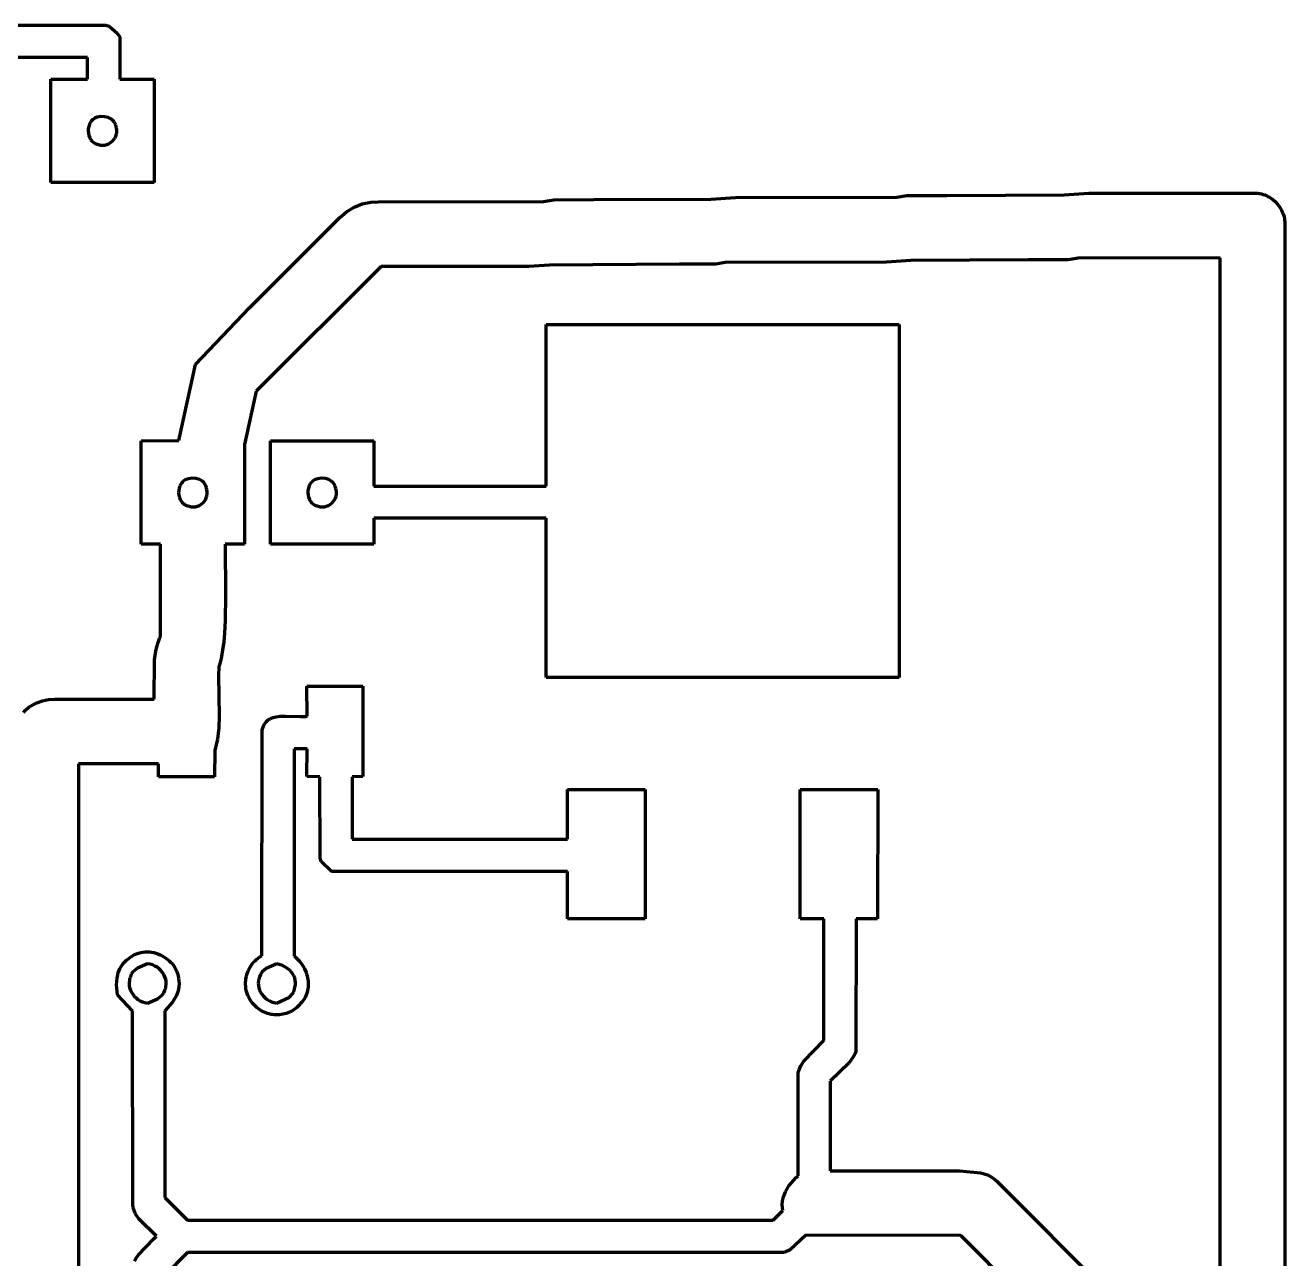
# Model space of a CAD drawing. Header units: millimetres. Extents: x 0.4 to 15.5, y 0.2 to 12.3.
# Drawn here: x 11.431 to 15.494, y 7.876 to 11.854 of the extents above; entities that cross this region are included whole.
import ezdxf

# ---------------------------------------------------------------- set-up
doc = ezdxf.new("R2010")
doc.units = ezdxf.units.MM
doc.layers.add('color#000000ff', color=7, linetype='CONTINUOUS', lineweight=100)

msp = doc.modelspace()

# ---------------------------------------------------------------- linework, layer by layer
at = {"layer": 'color#000000ff'}
for p, q in [((10.5137, 11.8543), (11.6809, 11.854)), ((11.6809, 11.854), (11.6911, 11.854)), ((11.6911, 11.854), (11.7026, 11.8507)), ((11.7026, 11.8507), (11.7281, 11.829)), ((11.7281, 11.829), (11.7367, 11.8172)), ((11.7367, 11.8172), (11.7361, 11.6806)), ((11.632, 11.75), (10.5175, 11.75)), ((11.632, 11.6806), (11.632, 11.75)), ((11.5139, 11.6805), (11.632, 11.6806)), ((11.5139, 11.3472), (11.5139, 11.6805)), ((11.7361, 11.6806), (11.8472, 11.6805)), ((11.8472, 11.6805), (11.8472, 11.3472)), ((11.6423, 11.5415), (11.6387, 11.535)), ((11.6444, 11.5445), (11.6423, 11.5415)), ((11.6468, 11.5473), (11.6444, 11.5445)), ((11.6495, 11.5499), (11.6468, 11.5473)), ((11.6525, 11.5522), (11.6495, 11.5499)), ((11.6557, 11.5543), (11.6525, 11.5522)), ((11.6639, 11.5576), (11.6557, 11.5543)), ((11.6756, 11.5597), (11.6639, 11.5576)), ((11.6877, 11.5593), (11.6756, 11.5597)), ((11.6993, 11.5564), (11.6877, 11.5593)), ((11.7072, 11.5526), (11.6993, 11.5564)), ((11.714, 11.5473), (11.7072, 11.5526)), ((11.7179, 11.543), (11.714, 11.5473)), ((11.721, 11.5381), (11.7179, 11.543)), ((11.7234, 11.5326), (11.721, 11.5381)), ((11.6349, 11.5206), (11.6345, 11.5131)), ((11.6345, 11.5131), (11.6352, 11.5056)), ((11.6363, 11.528), (11.6349, 11.5206)), ((11.6352, 11.5056), (11.6368, 11.4983)), ((11.6387, 11.535), (11.6363, 11.528)), ((11.6368, 11.4983), (11.6395, 11.4914)), ((11.7206, 11.49), (11.7236, 11.496)), ((11.7248, 11.5264), (11.7234, 11.5326)), ((11.7236, 11.496), (11.7258, 11.5024)), ((11.7259, 11.5229), (11.7248, 11.5264)), ((11.7258, 11.5024), (11.7269, 11.509)), ((11.727, 11.5159), (11.7259, 11.5229)), ((11.7269, 11.509), (11.727, 11.5159)), ((11.6395, 11.4914), (11.6432, 11.4851)), ((11.6432, 11.4851), (11.6454, 11.4823)), ((11.6454, 11.4823), (11.6479, 11.4796)), ((11.6479, 11.4796), (11.6506, 11.4772)), ((11.6506, 11.4772), (11.6535, 11.4751)), ((11.6535, 11.4751), (11.6567, 11.4732)), ((11.6567, 11.4732), (11.6602, 11.4717)), ((11.6602, 11.4717), (11.6638, 11.4705)), ((11.6638, 11.4705), (11.6677, 11.4697)), ((11.6677, 11.4697), (11.6712, 11.4686)), ((11.6712, 11.4686), (11.6747, 11.4679)), ((11.6747, 11.4679), (11.6817, 11.4673)), ((11.6817, 11.4673), (11.6885, 11.4679)), ((11.6885, 11.4679), (11.695, 11.4695)), ((11.695, 11.4695), (11.7012, 11.472)), ((11.7012, 11.472), (11.7069, 11.4755)), ((11.7069, 11.4755), (11.7121, 11.4797)), ((11.7121, 11.4797), (11.7167, 11.4846)), ((11.7167, 11.4846), (11.7206, 11.49)), ((11.8472, 11.3472), (11.5139, 11.3472)), ((13.2647, 11.2917), (13.643, 11.2933)), ((13.643, 11.2933), (13.7216, 11.2986)), ((13.7216, 11.2986), (14.2421, 11.2996)), ((14.2421, 11.2996), (14.2749, 11.305)), ((14.2749, 11.305), (14.4032, 11.3055)), ((14.4032, 11.3055), (14.7823, 11.3072)), ((14.7823, 11.3072), (14.8611, 11.3126)), ((14.8611, 11.3126), (15.3896, 11.3127)), ((15.3896, 11.3127), (15.3954, 11.313)), ((15.3954, 11.313), (15.4011, 11.3129)), ((15.4011, 11.3129), (15.4068, 11.3124)), ((15.4068, 11.3124), (15.4124, 11.3115)), ((15.4124, 11.3115), (15.4179, 11.3103)), ((15.4179, 11.3103), (15.4234, 11.3087)), ((15.4234, 11.3087), (15.4288, 11.3068)), ((15.4288, 11.3068), (15.434, 11.3046)), ((15.434, 11.3046), (15.4391, 11.3021)), ((15.4391, 11.3021), (15.4441, 11.2992)), ((15.4441, 11.2992), (15.4489, 11.2962)), ((15.4489, 11.2962), (15.4535, 11.2928)), ((15.4535, 11.2928), (15.4622, 11.2853)), ((12.4463, 11.2342), (12.4678, 11.2526)), ((12.4678, 11.2526), (12.492, 11.2672)), ((12.492, 11.2672), (12.5182, 11.2777)), ((12.5182, 11.2777), (12.5459, 11.2836)), ((12.5459, 11.2836), (12.5696, 11.2848)), ((12.5696, 11.2848), (13.103, 11.2857)), ((13.103, 11.2857), (13.136, 11.2911)), ((13.136, 11.2911), (13.2647, 11.2917)), ((15.4622, 11.2853), (15.4701, 11.277)), ((15.4701, 11.277), (15.477, 11.2679)), ((15.477, 11.2679), (15.4801, 11.263)), ((15.4801, 11.263), (15.4829, 11.258)), ((15.4829, 11.258), (15.4854, 11.2529)), ((15.4854, 11.2529), (15.4876, 11.2477)), ((12.1546, 10.9425), (12.4463, 11.2342)), ((15.4876, 11.2477), (15.4894, 11.2423)), ((15.4894, 11.2423), (15.491, 11.2368)), ((15.491, 11.2368), (15.4922, 11.2313)), ((15.4922, 11.2313), (15.493, 11.2256)), ((15.493, 11.2256), (15.4935, 11.2199)), ((15.4935, 11.2142), (15.4932, 11.2084)), ((15.4935, 11.2199), (15.4935, 11.2142)), ((15.4932, 11.2084), (15.493, 0.8617)), ((14.2086, 11.0902), (13.6886, 11.0893)), ((14.2873, 11.0956), (14.2086, 11.0902)), ((14.6663, 11.0972), (14.2873, 11.0956)), ((14.7945, 11.0978), (14.6663, 11.0972)), ((14.8275, 11.1032), (14.7945, 11.0978)), ((15.2847, 11.1042), (14.8275, 11.1032)), ((15.2846, 0.8713), (15.2847, 11.1042)), ((12.5795, 11.0762), (12.1767, 10.6736)), ((13.056, 11.0761), (12.5795, 11.0762)), ((13.1227, 11.0806), (13.056, 11.0761)), ((13.541, 11.0834), (13.1227, 11.0806)), ((13.6585, 11.084), (13.541, 11.0834)), ((13.6886, 11.0893), (13.6585, 11.084)), ((11.9807, 10.7603), (12.1546, 10.9425)), ((13.111, 10.3679), (13.1111, 10.8889)), ((13.1111, 10.8889), (14.25, 10.8889)), ((14.25, 10.8889), (14.25, 9.75)), ((11.9272, 10.5151), (11.9807, 10.7603)), ((12.1767, 10.6736), (12.1391, 10.5018)), ((11.8056, 10.514), (11.9272, 10.5151)), ((11.8056, 10.1807), (11.8056, 10.514)), ((12.1391, 10.5018), (12.1389, 10.1806)), ((12.2222, 10.1806), (12.2222, 10.5139)), ((12.2222, 10.5139), (12.5556, 10.5139)), ((12.5556, 10.5139), (12.5561, 10.3676)), ((11.9279, 10.3612), (11.9265, 10.3538)), ((11.9304, 10.3683), (11.9279, 10.3612)), ((11.9339, 10.3748), (11.9304, 10.3683)), ((11.9361, 10.3779), (11.9339, 10.3748)), ((11.9385, 10.3807), (11.9361, 10.3779)), ((11.9412, 10.3832), (11.9385, 10.3807)), ((11.9442, 10.3856), (11.9412, 10.3832)), ((11.9474, 10.3876), (11.9442, 10.3856)), ((11.9584, 10.3917), (11.9474, 10.3876)), ((11.9702, 10.3932), (11.9584, 10.3917)), ((11.9821, 10.3922), (11.9702, 10.3932)), ((11.9934, 10.3887), (11.9821, 10.3922)), ((12.001, 10.3845), (11.9934, 10.3887)), ((12.0075, 10.3789), (12.001, 10.3845)), ((12.011, 10.3743), (12.0075, 10.3789)), ((12.0138, 10.3692), (12.011, 10.3743)), ((12.0157, 10.3634), (12.0138, 10.3692)), ((12.0164, 10.3603), (12.0157, 10.3634)), ((12.0175, 10.3568), (12.0164, 10.3603)), ((12.3447, 10.3614), (12.3432, 10.3541)), ((12.3471, 10.3685), (12.3447, 10.3614)), ((12.3507, 10.375), (12.3471, 10.3685)), ((12.3528, 10.378), (12.3507, 10.375)), ((12.3553, 10.3808), (12.3528, 10.378)), ((12.3579, 10.3833), (12.3553, 10.3808)), ((12.3609, 10.3856), (12.3579, 10.3833)), ((12.3642, 10.3877), (12.3609, 10.3856)), ((12.3752, 10.3917), (12.3642, 10.3877)), ((12.3871, 10.3932), (12.3752, 10.3917)), ((12.3991, 10.3921), (12.3871, 10.3932)), ((12.4105, 10.3886), (12.3991, 10.3921)), ((12.418, 10.3842), (12.4105, 10.3886)), ((12.4245, 10.3785), (12.418, 10.3842)), ((12.428, 10.3738), (12.4245, 10.3785)), ((12.4307, 10.3686), (12.428, 10.3738)), ((12.4326, 10.3628), (12.4307, 10.3686)), ((12.4332, 10.3596), (12.4326, 10.3628)), ((12.4342, 10.3561), (12.4332, 10.3596)), ((12.5561, 10.3676), (13.111, 10.3679)), ((11.9265, 10.3538), (11.9262, 10.3462)), ((11.9262, 10.3462), (11.9269, 10.3387)), ((11.9269, 10.3387), (11.9286, 10.3314)), ((11.9286, 10.3314), (11.9313, 10.3245)), ((11.9313, 10.3245), (11.935, 10.3182)), ((11.935, 10.3182), (11.9373, 10.3154)), ((12.0041, 10.3133), (12.0087, 10.3183)), ((12.0087, 10.3183), (12.0125, 10.3238)), ((12.0125, 10.3238), (12.0155, 10.3298)), ((12.0155, 10.3298), (12.0176, 10.3362)), ((12.0186, 10.3498), (12.0175, 10.3568)), ((12.0176, 10.3362), (12.0186, 10.3429)), ((12.0186, 10.3429), (12.0186, 10.3498)), ((12.3432, 10.3541), (12.3428, 10.3465)), ((12.3428, 10.3465), (12.3435, 10.339)), ((12.3435, 10.339), (12.3451, 10.3317)), ((12.3451, 10.3317), (12.3478, 10.3249)), ((12.3478, 10.3249), (12.3515, 10.3186)), ((12.3515, 10.3186), (12.3537, 10.3157)), ((12.4204, 10.3129), (12.425, 10.3178)), ((12.425, 10.3178), (12.4288, 10.3232)), ((12.4288, 10.3232), (12.4319, 10.3292)), ((12.4319, 10.3292), (12.4341, 10.3355)), ((12.4341, 10.3355), (12.4353, 10.3422)), ((12.4353, 10.3491), (12.4342, 10.3561)), ((12.4353, 10.3422), (12.4353, 10.3491)), ((11.9373, 10.3154), (11.9398, 10.3127)), ((11.9398, 10.3127), (11.9425, 10.3104)), ((11.9425, 10.3104), (11.9455, 10.3082)), ((11.9455, 10.3082), (11.9487, 10.3064)), ((11.9487, 10.3064), (11.9521, 10.3049)), ((11.9521, 10.3049), (11.9558, 10.3037)), ((11.9558, 10.3037), (11.9598, 10.3029)), ((11.9598, 10.3029), (11.9633, 10.3019)), ((11.9633, 10.3019), (11.9668, 10.3012)), ((11.9668, 10.3012), (11.9738, 10.3006)), ((11.9738, 10.3006), (11.9805, 10.3013)), ((11.9805, 10.3013), (11.9871, 10.3029)), ((11.9871, 10.3029), (11.9932, 10.3056)), ((11.9932, 10.3056), (11.9989, 10.3091)), ((11.9989, 10.3091), (12.0041, 10.3133)), ((12.3537, 10.3157), (12.3561, 10.313)), ((12.3561, 10.313), (12.3588, 10.3106)), ((12.3588, 10.3106), (12.3618, 10.3085)), ((12.3618, 10.3085), (12.365, 10.3066)), ((12.365, 10.3066), (12.3684, 10.3051)), ((12.3684, 10.3051), (12.372, 10.3039)), ((12.372, 10.3039), (12.376, 10.303)), ((12.376, 10.303), (12.3794, 10.302)), ((12.3794, 10.302), (12.3829, 10.3012)), ((12.3829, 10.3012), (12.3899, 10.3006)), ((12.3899, 10.3006), (12.3966, 10.3012)), ((12.3966, 10.3012), (12.4032, 10.3028)), ((12.4032, 10.3028), (12.4094, 10.3053)), ((12.4094, 10.3053), (12.4151, 10.3088)), ((12.4151, 10.3088), (12.4204, 10.3129)), ((12.5556, 10.2639), (12.5555, 10.1806)), ((13.1111, 10.2639), (12.5556, 10.2639)), ((13.1111, 9.75), (13.1111, 10.2639)), ((11.8682, 10.1803), (11.8056, 10.1807)), ((11.8678, 9.8831), (11.8682, 10.1803)), ((12.1389, 10.1806), (12.0762, 10.1803)), ((12.0762, 10.1803), (12.0772, 10.016)), ((12.5555, 10.1806), (12.2222, 10.1806)), ((12.0772, 10.016), (12.0768, 9.9339)), ((12.0768, 9.9339), (12.0745, 9.893)), ((11.8598, 9.8631), (11.8648, 9.8765)), ((11.8648, 9.8765), (11.8678, 9.8831)), ((12.0745, 9.893), (12.0718, 9.8659)), ((11.8485, 9.808), (11.8525, 9.8358)), ((11.8525, 9.8358), (11.8557, 9.8496)), ((11.8557, 9.8496), (11.8598, 9.8631)), ((12.068, 9.8389), (12.0656, 9.8255)), ((12.0718, 9.8659), (12.068, 9.8389)), ((11.8473, 9.6806), (11.8485, 9.808)), ((12.0599, 9.7987), (12.0564, 9.7854)), ((12.0629, 9.8121), (12.0599, 9.7987)), ((12.0656, 9.8255), (12.0629, 9.8121)), ((12.0564, 9.7854), (12.0547, 9.7574)), ((12.0547, 9.7574), (12.0571, 9.6257)), ((14.25, 9.75), (13.1111, 9.75)), ((12.3402, 9.7222), (12.5208, 9.7222)), ((12.3409, 9.6257), (12.3402, 9.7222)), ((12.5208, 9.7222), (12.5208, 9.4307)), ((11.4557, 9.6623), (11.4689, 9.6688)), ((11.4689, 9.6688), (11.4876, 9.6752)), ((11.4876, 9.6752), (11.5068, 9.6791)), ((11.5068, 9.6791), (11.5261, 9.6805)), ((11.5261, 9.6805), (11.8473, 9.6806)), ((11.4256, 9.6381), (11.4323, 9.6451)), ((11.4323, 9.6451), (11.4434, 9.6545)), ((11.4434, 9.6545), (11.4557, 9.6623)), ((12.0559, 9.5884), (12.0542, 9.5699)), ((12.0571, 9.6257), (12.0559, 9.5884)), ((12.1956, 9.5813), (12.1973, 9.5879)), ((12.1973, 9.5879), (12.1995, 9.5937)), ((12.1995, 9.5937), (12.2021, 9.599)), ((12.2021, 9.599), (12.2051, 9.6037)), ((12.2051, 9.6037), (12.2086, 9.6078)), ((12.2086, 9.6078), (12.2124, 9.6115)), ((12.2124, 9.6115), (12.2165, 9.6146)), ((12.2165, 9.6146), (12.2209, 9.6173)), ((12.2209, 9.6173), (12.2256, 9.6195)), ((12.2256, 9.6195), (12.2306, 9.6214)), ((12.2306, 9.6214), (12.2358, 9.6229)), ((12.2358, 9.6229), (12.2413, 9.6241)), ((12.2413, 9.6241), (12.2526, 9.6256)), ((12.2526, 9.6256), (12.2706, 9.6263)), ((12.2706, 9.6263), (12.3192, 9.6245)), ((12.3192, 9.6245), (12.3304, 9.6247)), ((12.3304, 9.6247), (12.3358, 9.6251)), ((12.3358, 9.6251), (12.3409, 9.6257)), ((12.0515, 9.5515), (12.0477, 9.5333)), ((12.0542, 9.5699), (12.0515, 9.5515)), ((12.1941, 8.8524), (12.1956, 9.5813)), ((12.0426, 9.5153), (12.0418, 9.4306)), ((12.0453, 9.5243), (12.0426, 9.5153)), ((12.0477, 9.5333), (12.0453, 9.5243)), ((12.2987, 9.5209), (12.2983, 8.8519)), ((12.3403, 9.5208), (12.2987, 9.5209)), ((12.3402, 9.4308), (12.3403, 9.5208)), ((11.6038, 9.4717), (11.6036, 6.7126)), ((11.8611, 9.4722), (11.6038, 9.4717)), ((11.8612, 9.4306), (11.8611, 9.4722)), ((12.0418, 9.4306), (11.8612, 9.4306)), ((12.3821, 9.4303), (12.3402, 9.4308)), ((12.3832, 9.1675), (12.3821, 9.4303)), ((12.5208, 9.4307), (12.4861, 9.4304)), ((12.4861, 9.4304), (12.4862, 9.2291)), ((13.1799, 9.2287), (13.1805, 9.3889)), ((13.1805, 9.3889), (13.4306, 9.3889)), ((13.4306, 9.3889), (13.4306, 8.9722)), ((13.9306, 8.9723), (13.9306, 9.3889)), ((13.9306, 9.3889), (14.1806, 9.3889)), ((14.1806, 9.3889), (14.1805, 8.9722)), ((12.4862, 9.2291), (13.1799, 9.2287)), ((12.3854, 9.1575), (12.3832, 9.1675)), ((12.4189, 9.1244), (12.3854, 9.1575)), ((13.1806, 9.125), (12.4189, 9.1244)), ((13.1806, 8.9722), (13.1806, 9.125)), ((13.4306, 8.9722), (13.1806, 8.9722)), ((14.0071, 8.972), (13.9306, 8.9723)), ((14.0068, 8.5793), (14.0071, 8.972)), ((14.1111, 8.9722), (14.11, 8.5441)), ((14.1805, 8.9722), (14.1111, 8.9722)), ((11.7775, 8.853), (11.7838, 8.8566)), ((11.7838, 8.8566), (11.7903, 8.8595)), ((11.7903, 8.8595), (11.797, 8.8619)), ((11.797, 8.8619), (11.8039, 8.8636)), ((11.8039, 8.8636), (11.8108, 8.8649)), ((11.8108, 8.8649), (11.8178, 8.8655)), ((11.8178, 8.8655), (11.8249, 8.8657)), ((11.8249, 8.8657), (11.8319, 8.8653)), ((11.8319, 8.8653), (11.839, 8.8645)), ((11.839, 8.8645), (11.846, 8.8631)), ((11.846, 8.8631), (11.8529, 8.8613)), ((11.8529, 8.8613), (11.8597, 8.8591)), ((11.8597, 8.8591), (11.8663, 8.8564)), ((11.8663, 8.8564), (11.8728, 8.8532)), ((11.7364, 8.8105), (11.7406, 8.8182)), ((11.7406, 8.8182), (11.7455, 8.8254)), ((11.7455, 8.8254), (11.7513, 8.8322)), ((11.7513, 8.8322), (11.758, 8.8384)), ((11.758, 8.8384), (11.7656, 8.8441)), ((11.7656, 8.8441), (11.7714, 8.8489)), ((11.7714, 8.8489), (11.7775, 8.853)), ((11.8261, 8.8274), (11.7938, 8.8135)), ((11.8344, 8.8258), (11.8261, 8.8274)), ((11.8424, 8.8233), (11.8344, 8.8258)), ((11.8499, 8.82), (11.8424, 8.8233)), ((11.8569, 8.8158), (11.8499, 8.82)), ((11.8634, 8.8109), (11.8569, 8.8158)), ((11.8728, 8.8532), (11.879, 8.8497)), ((11.879, 8.8497), (11.885, 8.8458)), ((11.885, 8.8458), (11.8908, 8.8415)), ((11.8908, 8.8415), (11.8962, 8.8368)), ((11.8962, 8.8368), (11.9013, 8.8318)), ((11.9013, 8.8318), (11.906, 8.8265)), ((11.906, 8.8265), (11.9103, 8.8208)), ((11.9103, 8.8208), (11.9142, 8.8149)), ((11.9142, 8.8149), (11.9176, 8.8086)), ((12.1535, 8.8105), (12.1566, 8.8162)), ((12.1566, 8.8162), (12.1601, 8.8218)), ((12.1601, 8.8218), (12.1639, 8.8271)), ((12.1639, 8.8271), (12.1681, 8.8321)), ((12.1681, 8.8321), (12.1726, 8.8368)), ((12.1726, 8.8368), (12.1775, 8.8413)), ((12.1775, 8.8413), (12.1827, 8.8454)), ((12.1827, 8.8454), (12.1882, 8.8491)), ((12.1882, 8.8491), (12.1941, 8.8524)), ((12.2433, 8.8273), (12.2082, 8.8124)), ((12.261, 8.8217), (12.2433, 8.8273)), ((12.2741, 8.8146), (12.261, 8.8217)), ((12.2983, 8.8519), (12.303, 8.8482)), ((12.303, 8.8482), (12.3076, 8.8442)), ((12.3076, 8.8442), (12.3119, 8.84)), ((12.3119, 8.84), (12.3159, 8.8355)), ((12.3159, 8.8355), (12.3197, 8.8309)), ((12.3197, 8.8309), (12.3233, 8.826)), ((12.3233, 8.826), (12.3266, 8.821)), ((12.3266, 8.821), (12.3324, 8.8104)), ((11.7258, 8.7588), (11.7275, 8.7812)), ((11.7275, 8.7812), (11.7315, 8.7984)), ((11.7315, 8.7984), (11.7364, 8.8105)), ((11.7681, 8.7774), (11.7673, 8.7734)), ((11.7693, 8.7815), (11.7681, 8.7774)), ((11.7709, 8.7856), (11.7693, 8.7815)), ((11.7733, 8.7932), (11.7709, 8.7856)), ((11.7785, 8.8015), (11.7733, 8.7932)), ((11.7938, 8.8135), (11.7785, 8.8015)), ((11.8692, 8.8053), (11.8634, 8.8109)), ((11.8743, 8.7992), (11.8692, 8.8053)), ((11.8787, 8.7925), (11.8743, 8.7992)), ((11.8821, 8.7854), (11.8787, 8.7925)), ((11.8846, 8.7779), (11.8821, 8.7854)), ((11.886, 8.7701), (11.8846, 8.7779)), ((11.9176, 8.8086), (11.9205, 8.8021)), ((11.9205, 8.8021), (11.9228, 8.7954)), ((11.9228, 8.7954), (11.9246, 8.7883)), ((11.9246, 8.7883), (11.9258, 8.7811)), ((11.9258, 8.7811), (11.9274, 8.7725)), ((12.1426, 8.773), (12.1435, 8.7795)), ((12.1435, 8.7795), (12.1447, 8.7859)), ((12.1447, 8.7859), (12.1463, 8.7922)), ((12.1463, 8.7922), (12.1483, 8.7985)), ((12.1483, 8.7985), (12.1507, 8.8045)), ((12.1507, 8.8045), (12.1535, 8.8105)), ((12.1847, 8.7771), (12.1839, 8.7731)), ((12.1859, 8.7812), (12.1847, 8.7771)), ((12.1874, 8.7852), (12.1859, 8.7812)), ((12.1899, 8.793), (12.1874, 8.7852)), ((12.1951, 8.8015), (12.1899, 8.793)), ((12.2082, 8.8124), (12.1951, 8.8015)), ((12.2854, 8.8054), (12.2741, 8.8146)), ((12.2924, 8.7973), (12.2854, 8.8054)), ((12.2979, 8.7882), (12.2924, 8.7973)), ((12.3005, 8.7816), (12.2979, 8.7882)), ((12.3023, 8.7746), (12.3005, 8.7816)), ((12.303, 8.7673), (12.3023, 8.7746)), ((12.3324, 8.8104), (12.3371, 8.7993)), ((12.3371, 8.7993), (12.339, 8.7936)), ((12.339, 8.7936), (12.3407, 8.7878)), ((12.3407, 8.7878), (12.342, 8.782)), ((12.342, 8.782), (12.343, 8.7761)), ((12.343, 8.7761), (12.3436, 8.7702)), ((11.7289, 8.7275), (11.7258, 8.7588)), ((11.7673, 8.7734), (11.7664, 8.7653)), ((11.7664, 8.7653), (11.7668, 8.7575)), ((11.7668, 8.7575), (11.7682, 8.7498)), ((11.7682, 8.7498), (11.7706, 8.7424)), ((11.7706, 8.7424), (11.774, 8.7354)), ((11.774, 8.7354), (11.7782, 8.7288)), ((11.8736, 8.7256), (11.879, 8.7338)), ((11.879, 8.7338), (11.8817, 8.7414)), ((11.8817, 8.7414), (11.8833, 8.7456)), ((11.8833, 8.7456), (11.8845, 8.7497)), ((11.8845, 8.7497), (11.8854, 8.7539)), ((11.8854, 8.7539), (11.8863, 8.7621)), ((11.8863, 8.7621), (11.886, 8.7701)), ((11.9249, 8.7399), (11.9193, 8.7246)), ((11.9273, 8.7518), (11.9249, 8.7399)), ((11.928, 8.7641), (11.9273, 8.7518)), ((11.9274, 8.7725), (11.928, 8.7641)), ((12.1421, 8.76), (12.1422, 8.7665)), ((12.1425, 8.7535), (12.1421, 8.76)), ((12.1422, 8.7665), (12.1426, 8.773)), ((12.1432, 8.7471), (12.1425, 8.7535)), ((12.1444, 8.7407), (12.1432, 8.7471)), ((12.146, 8.7344), (12.1444, 8.7407)), ((12.148, 8.7283), (12.146, 8.7344)), ((12.1839, 8.7731), (12.1831, 8.765)), ((12.1831, 8.765), (12.1835, 8.7572)), ((12.1835, 8.7572), (12.1849, 8.7495)), ((12.1849, 8.7495), (12.1873, 8.7422)), ((12.1873, 8.7422), (12.1907, 8.7352)), ((12.1907, 8.7352), (12.1949, 8.7287)), ((12.2932, 8.7299), (12.2975, 8.7371)), ((12.2975, 8.7371), (12.3003, 8.7455)), ((12.3003, 8.7455), (12.3014, 8.7517)), ((12.3014, 8.7517), (12.3028, 8.7597)), ((12.3028, 8.7597), (12.303, 8.7673)), ((12.3405, 8.7352), (12.3387, 8.7295)), ((12.3419, 8.7409), (12.3405, 8.7352)), ((12.3429, 8.7467), (12.3419, 8.7409)), ((12.3436, 8.7525), (12.3429, 8.7467)), ((12.3436, 8.7702), (12.344, 8.7643)), ((12.344, 8.7584), (12.3436, 8.7525)), ((12.344, 8.7643), (12.344, 8.7584)), ((11.7774, 8.6753), (11.7289, 8.7275)), ((11.7782, 8.7288), (11.7832, 8.7228)), ((11.7832, 8.7228), (11.7889, 8.7172)), ((11.7889, 8.7172), (11.7952, 8.7123)), ((11.7952, 8.7123), (11.8021, 8.7082)), ((11.8021, 8.7082), (11.8095, 8.7048)), ((11.8095, 8.7048), (11.8173, 8.7022)), ((11.8173, 8.7022), (11.8254, 8.7005)), ((11.8254, 8.7005), (11.8581, 8.7138)), ((11.8581, 8.7138), (11.8736, 8.7256)), ((11.9067, 8.7034), (11.8816, 8.6759)), ((11.9193, 8.7246), (11.9067, 8.7034)), ((12.1504, 8.7223), (12.148, 8.7283)), ((12.1532, 8.7164), (12.1504, 8.7223)), ((12.1565, 8.7108), (12.1532, 8.7164)), ((12.1602, 8.7054), (12.1565, 8.7108)), ((12.1644, 8.7003), (12.1602, 8.7054)), ((12.169, 8.6954), (12.1644, 8.7003)), ((12.1741, 8.6908), (12.169, 8.6954)), ((12.1949, 8.7287), (12.2, 8.7226)), ((12.2, 8.7226), (12.2057, 8.7171)), ((12.2057, 8.7171), (12.212, 8.7123)), ((12.212, 8.7123), (12.2189, 8.7081)), ((12.2189, 8.7081), (12.2262, 8.7047)), ((12.2262, 8.7047), (12.234, 8.7022)), ((12.234, 8.7022), (12.2421, 8.7006)), ((12.2421, 8.7006), (12.2836, 8.7199)), ((12.2836, 8.7199), (12.2932, 8.7299)), ((12.316, 8.6943), (12.3121, 8.6901)), ((12.3197, 8.6988), (12.316, 8.6943)), ((12.3239, 8.7035), (12.3197, 8.6988)), ((12.3277, 8.7084), (12.3239, 8.7035)), ((12.331, 8.7134), (12.3277, 8.7084)), ((12.3339, 8.7187), (12.331, 8.7134)), ((12.3365, 8.724), (12.3339, 8.7187)), ((12.3387, 8.7295), (12.3365, 8.724)), ((11.7781, 8.0542), (11.7774, 8.6753)), ((11.8816, 8.6759), (11.8814, 8.0737)), ((12.1782, 8.6867), (12.1741, 8.6908)), ((12.1826, 8.6829), (12.1782, 8.6867)), ((12.1871, 8.6794), (12.1826, 8.6829)), ((12.1918, 8.6762), (12.1871, 8.6794)), ((12.1967, 8.6734), (12.1918, 8.6762)), ((12.2018, 8.6709), (12.1967, 8.6734)), ((12.207, 8.6687), (12.2018, 8.6709)), ((12.2123, 8.6669), (12.207, 8.6687)), ((12.2177, 8.6653), (12.2123, 8.6669)), ((12.2232, 8.6641), (12.2177, 8.6653)), ((12.2288, 8.6632), (12.2232, 8.6641)), ((12.2344, 8.6626), (12.2288, 8.6632)), ((12.24, 8.6623), (12.2344, 8.6626)), ((12.2513, 8.6627), (12.24, 8.6623)), ((12.2625, 8.6643), (12.2513, 8.6627)), ((12.2734, 8.6671), (12.2625, 8.6643)), ((12.2788, 8.669), (12.2734, 8.6671)), ((12.284, 8.6711), (12.2788, 8.669)), ((12.2891, 8.6736), (12.284, 8.6711)), ((12.2941, 8.6763), (12.2891, 8.6736)), ((12.2989, 8.6793), (12.2941, 8.6763)), ((12.3035, 8.6826), (12.2989, 8.6793)), ((12.3079, 8.6862), (12.3035, 8.6826)), ((12.3121, 8.6901), (12.3079, 8.6862)), ((13.942, 8.5132), (14.0068, 8.5793)), ((14.1069, 8.5359), (14.1009, 8.5244)), ((14.11, 8.5441), (14.1069, 8.5359)), ((13.9269, 8.4851), (13.9324, 8.4977)), ((13.9324, 8.4977), (13.942, 8.5132)), ((14.0879, 8.5071), (14.0276, 8.4482)), ((14.1009, 8.5244), (14.0879, 8.5071)), ((13.9238, 8.1436), (13.9242, 8.4761)), ((13.9242, 8.4761), (13.9269, 8.4851)), ((14.0276, 8.4482), (14.0279, 8.1596)), ((13.8939, 8.1106), (13.9172, 8.1375)), ((13.9172, 8.1375), (13.9238, 8.1436)), ((14.0279, 8.1596), (14.4449, 8.1599)), ((14.4449, 8.1599), (14.5131, 8.1534)), ((14.5131, 8.1534), (14.5345, 8.1462)), ((14.5345, 8.1462), (14.5466, 8.1401)), ((14.5466, 8.1401), (14.5578, 8.1323)), ((14.5578, 8.1323), (14.5647, 8.1261)), ((14.5647, 8.1261), (14.568, 8.1227)), ((13.8768, 8.0756), (13.8829, 8.0917)), ((13.8829, 8.0917), (13.8939, 8.1106)), ((14.568, 8.1227), (15.0604, 7.6305)), ((11.7784, 8.0494), (11.7781, 8.0542)), ((11.78, 8.0402), (11.7784, 8.0494)), ((11.8814, 8.0737), (11.9549, 7.9998)), ((13.8729, 8.0496), (13.874, 8.0628)), ((13.8732, 8.0406), (13.8729, 8.0496)), ((13.874, 8.0628), (13.8768, 8.0756)), ((11.7826, 8.0315), (11.78, 8.0402)), ((11.7861, 8.0232), (11.7826, 8.0315)), ((11.7905, 8.0153), (11.7861, 8.0232)), ((11.7983, 8.0042), (11.7905, 8.0153)), ((11.8544, 7.9492), (11.7983, 8.0042)), ((13.8437, 8), (13.8745, 8.0313)), ((13.8745, 8.0313), (13.8732, 8.0406)), ((11.9549, 7.9998), (13.8437, 8)), ((11.7964, 7.8883), (11.8448, 7.9385)), ((11.8448, 7.9385), (11.8544, 7.9492)), ((13.9488, 7.9519), (13.8983, 7.9048)), ((14.4484, 7.9512), (13.9488, 7.9519)), ((14.8889, 7.5103), (14.4484, 7.9512)), ((11.7883, 7.8763), (11.7964, 7.8883)), ((11.9545, 7.8957), (11.8817, 7.8223)), ((13.8742, 7.8959), (11.9545, 7.8957)), ((13.8775, 7.8964), (13.8742, 7.8959)), ((13.8869, 7.8991), (13.8775, 7.8964)), ((13.8983, 7.9048), (13.8869, 7.8991)), ((11.784, 7.8678), (11.7883, 7.8763))]:
    msp.add_line(p, q, dxfattribs=at)

doc.saveas('drawing.dxf')
